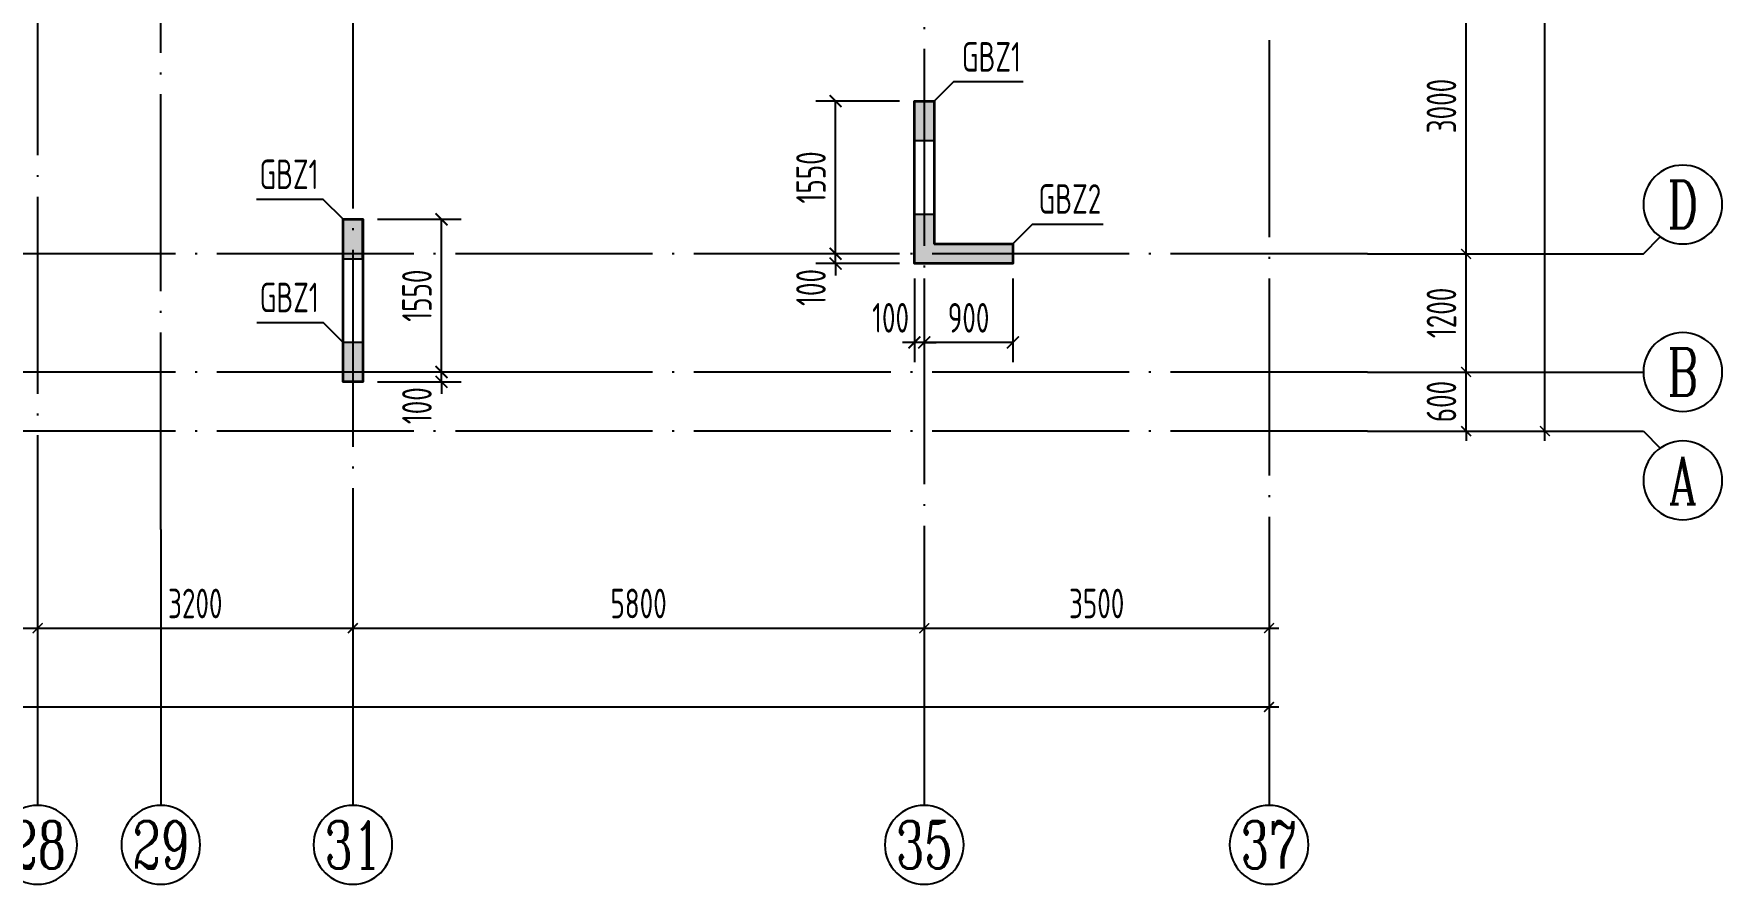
# Model space of a CAD drawing. Extents: x -812054 to 22247, y -644080 to 1003627.
# Drawn here: x -444217 to -427078, y -432960 to -424326 of the extents above; entities that cross this region are included whole.
import ezdxf
from ezdxf.enums import TextEntityAlignment as Align

# ---------------------------------------------------------------- set-up
doc = ezdxf.new("R2010")
doc.units = 0
doc.header["$LTSCALE"] = 1000
doc.linetypes.add('DOTE', pattern=[2.42, 2, -0.2, 0.02, -0.2])
doc.layers.get('0').update_dxf_attribs({"linetype": 'CONTINUOUS'})
doc.layers.get('DEFPOINTS').update_dxf_attribs({"linetype": 'CONTINUOUS'})
for name, color, linetype in [('A-AXIS', 1, 'CONTINUOUS'), ('A-DOTE', 10, 'DOTE'), ('AXIS_NUM', 7, 'CONTINUOUS'), ('S-Q墙实线', 6, 'CONTINUOUS'), ('S-Q墙标注', 3, 'CONTINUOUS'), ('S-X详图填充', 252, 'CONTINUOUS'), ('S-X详图实线', 4, 'CONTINUOUS'), ('S-Y一般标注', 3, 'CONTINUOUS'), ('S-Z柱编号', 6, 'CONTINUOUS')]:
    doc.layers.add(name, color=color, linetype=linetype)
doc.styles.add('TSSD_Axis', font='complex.shx', dxfattribs={"width": 0.7, "bigfont": 'hztxt.shx'})
doc.styles.add('TSSD_DIMENSION', font='Tssdeng.shx', dxfattribs={"width": 0.7, "bigfont": 'tssdchn.shx'})
doc.styles.add('TSSD_REIN', font='tssdeng.shx', dxfattribs={"width": 0.7, "height": 300, "bigfont": 'tssdchn.shx'})
doc.styles.add('结构文字', font='zstxt.shx', dxfattribs={"width": 0.7, "bigfont": 'zshz.shx'})
doc.dimstyles.new('STRUCK', dxfattribs={"dimtxt": 400, "dimasz": 121, "dimexe": 200, "dimexo": 150, "dimgap": 115, "dimtad": 1, "dimdec": 0, "dimdsep": 46, "dimtxsty": '结构文字', "dimblk": 'ARCHTICK', "dimcen": 400, "dimclrd": 3, "dimclre": 3, "dimclrt": 7, "dimadec": 0, "dimazin": 0, "dimtfac": 1, "dimtdec": 0, "dimtix": 1, "dimtmove": 2, "dimatfit": 3, "dimldrblk": '_DIMX', "dimfxl": 1, "dimtolj": 1, "dimtzin": 0, "dimarcsym": 0})
doc.dimstyles.new('TSSD_100_100', dxfattribs={"dimtxt": 300, "dimasz": 100, "dimexe": 100, "dimexo": 250, "dimgap": 100, "dimtad": 1, "dimdec": 0, "dimzin": 0, "dimdsep": 46, "dimtxsty": 'TSSD_DIMENSION', "dimblk": 'ARCHTICK', "dimcen": 0, "dimdle": 100, "dimclrt": 7, "dimadec": 0, "dimazin": 0, "dimtfac": 1, "dimtdec": 0, "dimtix": 1, "dimtmove": 2, "dimatfit": 3, "dimldrblk": 'ARCHTICK', "dimfxl": 1, "dimtolj": 1, "dimtzin": 0, "dimarcsym": 0})

# ---------------------------------------------------------------- blocks, each defined once
blk = doc.blocks.new('_ArchTick')
at = {"color": 0, "linetype": 'ByBlock', "const_width": 0.15}
blk.add_lwpolyline([(-0.5, -0.5), (0.5, 0.5)], dxfattribs=at)
blk = doc.blocks.new('*D179')
at = {"layer": 'DEFPOINTS', "color": 0, "transparency": 16777216}
for p in [(42100, 3600), (45300, 3600), (45300, 2600)]:
    blk.add_point(p, dxfattribs=at)
at = {"layer": 'S-Y一般标注', "color": 0, "lineweight": -2, "transparency": 16777216}
for p, q in [((42100, 3350), (42100, 2500)), ((45300, 3350), (45300, 2500)), ((42000, 2600), (45400, 2600))]:
    blk.add_line(p, q, dxfattribs=at)
at = {"layer": 'S-Y一般标注', "color": 0, "lineweight": -2, "transparency": 16777216, "xscale": 100, "yscale": 100, "zscale": 100, "rotation": 180}
blk.add_blockref('_ArchTick', (42100, 2600), dxfattribs=at)
at = {"layer": 'S-Y一般标注', "color": 0, "lineweight": -2, "transparency": 16777216, "xscale": 100, "yscale": 100, "zscale": 100}
blk.add_blockref('_ArchTick', (45300, 2600), dxfattribs=at)
at = {"layer": 'S-Y一般标注', "color": 7, "transparency": 16777216, "insert": (43700, 2850), "char_height": 300, "attachment_point": 5, "style": 'TSSD_DIMENSION'}
blk.add_mtext('\\A1;3200', dxfattribs=at)
blk = doc.blocks.new('ts_axno')
at = {"color": 0, "linetype": 'ByBlock', "lineweight": -2}
blk.add_circle((0, 0), 0.5, dxfattribs=at)
at = {"color": 0, "linetype": 'ByBlock', "lineweight": -2, "style": 'TSSD_Axis', "width": 0.7}
blk.add_attdef('A', text='', height=0.6, dxfattribs=at).set_placement((0, 0), align=Align.MIDDLE_CENTER)
blk = doc.blocks.new('*D180')
at = {"layer": 'DEFPOINTS', "color": 0, "transparency": 16777216}
for p in [(45300, 3600), (51100, 3600), (51100, 2600)]:
    blk.add_point(p, dxfattribs=at)
at = {"layer": 'S-Y一般标注', "color": 0, "lineweight": -2, "transparency": 16777216}
for p, q in [((45300, 3350), (45300, 2500)), ((51100, 3350), (51100, 2500)), ((45200, 2600), (51200, 2600))]:
    blk.add_line(p, q, dxfattribs=at)
at = {"layer": 'S-Y一般标注', "color": 0, "lineweight": -2, "transparency": 16777216, "xscale": 100, "yscale": 100, "zscale": 100, "rotation": 180}
blk.add_blockref('_ArchTick', (45300, 2600), dxfattribs=at)
at = {"layer": 'S-Y一般标注', "color": 0, "lineweight": -2, "transparency": 16777216, "xscale": 100, "yscale": 100, "zscale": 100}
blk.add_blockref('_ArchTick', (51100, 2600), dxfattribs=at)
at = {"layer": 'S-Y一般标注', "color": 7, "transparency": 16777216, "insert": (48200, 2850), "char_height": 300, "attachment_point": 5, "style": 'TSSD_DIMENSION'}
blk.add_mtext('\\A1;5800', dxfattribs=at)
blk = doc.blocks.new('*D181')
at = {"layer": 'DEFPOINTS', "color": 0, "transparency": 16777216}
for p in [(51100, 3600), (54600, 3600), (54600, 2600)]:
    blk.add_point(p, dxfattribs=at)
at = {"layer": 'S-Y一般标注', "color": 0, "lineweight": -2, "transparency": 16777216}
for p, q in [((51100, 3350), (51100, 2500)), ((54600, 3350), (54600, 2500)), ((51000, 2600), (54700, 2600))]:
    blk.add_line(p, q, dxfattribs=at)
at = {"layer": 'S-Y一般标注', "color": 0, "lineweight": -2, "transparency": 16777216, "xscale": 100, "yscale": 100, "zscale": 100, "rotation": 180}
blk.add_blockref('_ArchTick', (51100, 2600), dxfattribs=at)
at = {"layer": 'S-Y一般标注', "color": 0, "lineweight": -2, "transparency": 16777216, "xscale": 100, "yscale": 100, "zscale": 100}
blk.add_blockref('_ArchTick', (54600, 2600), dxfattribs=at)
at = {"layer": 'S-Y一般标注', "color": 7, "transparency": 16777216, "insert": (52850, 2850), "char_height": 300, "attachment_point": 5, "style": 'TSSD_DIMENSION'}
blk.add_mtext('\\A1;3500', dxfattribs=at)
blk = doc.blocks.new('*D182')
at = {"layer": 'DEFPOINTS', "color": 0, "transparency": 16777216}
for p in [(4600, 3600), (54600, 3600), (54600, 1800)]:
    blk.add_point(p, dxfattribs=at)
at = {"layer": 'S-Y一般标注', "color": 0, "lineweight": -2, "transparency": 16777216}
for p, q in [((4600, 3350), (4600, 1700)), ((54600, 3350), (54600, 1700)), ((4500, 1800), (54700, 1800))]:
    blk.add_line(p, q, dxfattribs=at)
at = {"layer": 'S-Y一般标注', "color": 0, "lineweight": -2, "transparency": 16777216, "xscale": 100, "yscale": 100, "zscale": 100, "rotation": 180}
blk.add_blockref('_ArchTick', (4600, 1800), dxfattribs=at)
at = {"layer": 'S-Y一般标注', "color": 0, "lineweight": -2, "transparency": 16777216, "xscale": 100, "yscale": 100, "zscale": 100}
blk.add_blockref('_ArchTick', (54600, 1800), dxfattribs=at)
at = {"layer": 'S-Y一般标注', "color": 7, "transparency": 16777216, "insert": (29600, 2050), "char_height": 300, "attachment_point": 5, "style": 'TSSD_DIMENSION'}
blk.add_mtext('\\A1;50000', dxfattribs=at)
blk = doc.blocks.new('*D186')
at = {"layer": 'DEFPOINTS', "color": 0, "transparency": 16777216}
for p in [(38900, 3600), (42100, 3600), (42100, 2600)]:
    blk.add_point(p, dxfattribs=at)
at = {"layer": 'S-Y一般标注', "color": 0, "lineweight": -2, "transparency": 16777216}
for p, q in [((38900, 3350), (38900, 2500)), ((42100, 3350), (42100, 2500)), ((38800, 2600), (42200, 2600))]:
    blk.add_line(p, q, dxfattribs=at)
at = {"layer": 'S-Y一般标注', "color": 0, "lineweight": -2, "transparency": 16777216, "xscale": 100, "yscale": 100, "zscale": 100, "rotation": 180}
blk.add_blockref('_ArchTick', (38900, 2600), dxfattribs=at)
at = {"layer": 'S-Y一般标注', "color": 0, "lineweight": -2, "transparency": 16777216, "xscale": 100, "yscale": 100, "zscale": 100}
blk.add_blockref('_ArchTick', (42100, 2600), dxfattribs=at)
at = {"layer": 'S-Y一般标注', "color": 7, "transparency": 16777216, "insert": (40500, 2850), "char_height": 300, "attachment_point": 5, "style": 'TSSD_DIMENSION'}
blk.add_mtext('\\A1;3200', dxfattribs=at)
blk = doc.blocks.new('*D187')
at = {"layer": 'DEFPOINTS', "color": 0, "transparency": 16777216}
for p in [(55600, 5200), (56600, 5200), (55600, 4600)]:
    blk.add_point(p, dxfattribs=at)
at = {"layer": 'S-Y一般标注', "color": 0, "lineweight": -2, "transparency": 16777216}
for p, q in [((55850, 5200), (56700, 5200)), ((56600, 5200), (56600, 5300)), ((56600, 4600), (56600, 5200)), ((55850, 4600), (56700, 4600)), ((56600, 4600), (56600, 4500))]:
    blk.add_line(p, q, dxfattribs=at)
at = {"layer": 'S-Y一般标注', "color": 0, "lineweight": -2, "transparency": 16777216, "xscale": 100, "yscale": 100, "zscale": 100}
for p, rotation in [((56600, 5200), 270), ((56600, 4600), 90)]:
    blk.add_blockref('_ArchTick', p, dxfattribs=dict(at, rotation=rotation))
at = {"layer": 'S-Y一般标注', "color": 7, "transparency": 16777216, "insert": (56350, 4900), "char_height": 300, "attachment_point": 5, "rotation": 90, "style": 'TSSD_DIMENSION'}
blk.add_mtext('\\A1;600', dxfattribs=at)
blk = doc.blocks.new('*D193')
at = {"layer": 'DEFPOINTS', "color": 0, "transparency": 16777216}
for p in [(55600, 17150), (57400, 17150), (55600, 4600)]:
    blk.add_point(p, dxfattribs=at)
at = {"layer": 'S-Y一般标注', "color": 0, "lineweight": -2, "transparency": 16777216}
for p, q in [((55850, 17150), (57500, 17150)), ((57400, 4500), (57400, 17250)), ((55850, 4600), (57500, 4600))]:
    blk.add_line(p, q, dxfattribs=at)
at = {"layer": 'S-Y一般标注', "color": 0, "lineweight": -2, "transparency": 16777216, "xscale": 100, "yscale": 100, "zscale": 100}
for p, rotation in [((57400, 17150), 90), ((57400, 4600), 270)]:
    blk.add_blockref('_ArchTick', p, dxfattribs=dict(at, rotation=rotation))
at = {"layer": 'S-Y一般标注', "color": 7, "transparency": 16777216, "insert": (57150, 10875), "char_height": 300, "attachment_point": 5, "rotation": 90, "style": 'TSSD_DIMENSION'}
blk.add_mtext('\\A1;12550', dxfattribs=at)
blk = doc.blocks.new('*D195')
at = {"layer": 'DEFPOINTS', "color": 0, "transparency": 16777216}
for p in [(55600, 6400), (56600, 6400), (55600, 5200)]:
    blk.add_point(p, dxfattribs=at)
at = {"layer": 'S-Y一般标注', "color": 0, "lineweight": -2, "transparency": 16777216}
for p, q in [((55850, 6400), (56700, 6400)), ((56600, 5100), (56600, 6500)), ((55850, 5200), (56700, 5200))]:
    blk.add_line(p, q, dxfattribs=at)
at = {"layer": 'S-Y一般标注', "color": 0, "lineweight": -2, "transparency": 16777216, "xscale": 100, "yscale": 100, "zscale": 100}
for p, rotation in [((56600, 6400), 90), ((56600, 5200), 270)]:
    blk.add_blockref('_ArchTick', p, dxfattribs=dict(at, rotation=rotation))
at = {"layer": 'S-Y一般标注', "color": 7, "transparency": 16777216, "insert": (56350, 5800), "char_height": 300, "attachment_point": 5, "rotation": 90, "style": 'TSSD_DIMENSION'}
blk.add_mtext('\\A1;1200', dxfattribs=at)
blk = doc.blocks.new('*D196')
at = {"layer": 'DEFPOINTS', "color": 0, "transparency": 16777216}
for p in [(55600, 9400), (56600, 9400), (55600, 6400)]:
    blk.add_point(p, dxfattribs=at)
at = {"layer": 'S-Y一般标注', "color": 0, "lineweight": -2, "transparency": 16777216}
for p, q in [((56600, 6300), (56600, 9500)), ((55850, 9400), (56700, 9400)), ((55850, 6400), (56700, 6400))]:
    blk.add_line(p, q, dxfattribs=at)
at = {"layer": 'S-Y一般标注', "color": 0, "lineweight": -2, "transparency": 16777216, "xscale": 100, "yscale": 100, "zscale": 100}
for p, rotation in [((56600, 9400), 90), ((56600, 6400), 270)]:
    blk.add_blockref('_ArchTick', p, dxfattribs=dict(at, rotation=rotation))
at = {"layer": 'S-Y一般标注', "color": 7, "transparency": 16777216, "insert": (56350, 7900), "char_height": 300, "attachment_point": 5, "rotation": 90, "style": 'TSSD_DIMENSION'}
blk.add_mtext('\\A1;3000', dxfattribs=at)
blk = doc.blocks.new('*D2196')
at = {"layer": 'DEFPOINTS', "color": 0, "transparency": 16777216}
for p in [(-436078, -426560), (-435278, -426560), (-435278, -426660)]:
    blk.add_point(p, dxfattribs=at)
at = {"layer": 'S-Q墙标注', "color": 3, "lineweight": -2, "transparency": 16777216}
for p, q in [((-435428, -426560), (-436278, -426560)), ((-436078, -426560), (-436078, -426439)), ((-436078, -426660), (-436078, -426560)), ((-435428, -426660), (-436278, -426660)), ((-436078, -426660), (-436078, -426781))]:
    blk.add_line(p, q, dxfattribs=at)
at = {"layer": 'S-Q墙标注', "color": 3, "lineweight": -2, "transparency": 16777216, "xscale": 121, "yscale": 121, "zscale": 121}
for p, rotation in [((-436078, -426560), 270), ((-436078, -426660), 90)]:
    blk.add_blockref('_ArchTick', p, dxfattribs=dict(at, rotation=rotation))
at = {"layer": 'S-Q墙标注', "color": 7, "transparency": 16777216, "insert": (-436328, -426902), "char_height": 300, "attachment_point": 5, "rotation": 90, "style": 'TSSD_REIN'}
blk.add_mtext('\\A1;100', dxfattribs=at)
blk = doc.blocks.new('_DIMX')
blk.add_line((-150, 0), (150, 0))
at = {"const_width": 50}
blk.add_lwpolyline([(-70, -70), (70, 70)], dxfattribs=at)
blk = doc.blocks.new('*D2197')
at = {"layer": 'DEFPOINTS', "color": 0, "transparency": 16777216}
for p in [(-436078, -425010), (-435278, -425010), (-435278, -426560)]:
    blk.add_point(p, dxfattribs=at)
at = {"layer": 'S-Q墙标注', "color": 3, "lineweight": -2, "transparency": 16777216}
for p, q in [((-435428, -425010), (-436278, -425010)), ((-436078, -426560), (-436078, -425010)), ((-435428, -426560), (-436278, -426560))]:
    blk.add_line(p, q, dxfattribs=at)
at = {"layer": 'S-Q墙标注', "color": 3, "lineweight": -2, "transparency": 16777216, "xscale": 121, "yscale": 121, "zscale": 121}
for p, rotation in [((-436078, -425010), 90), ((-436078, -426560), 270)]:
    blk.add_blockref('_ArchTick', p, dxfattribs=dict(at, rotation=rotation))
at = {"layer": 'S-Q墙标注', "color": 7, "transparency": 16777216, "insert": (-436328, -425785), "char_height": 300, "attachment_point": 5, "rotation": 90, "style": 'TSSD_REIN'}
blk.add_mtext('\\A1;1550', dxfattribs=at)
blk = doc.blocks.new('*D2198')
at = {"layer": 'DEFPOINTS', "color": 0, "transparency": 16777216}
for p in [(-435178, -426660), (-434278, -426660), (-435178, -427460)]:
    blk.add_point(p, dxfattribs=at)
at = {"layer": 'S-Q墙标注', "color": 3, "lineweight": -2, "transparency": 16777216}
for p, q in [((-435178, -426810), (-435178, -427660)), ((-434278, -426810), (-434278, -427660)), ((-434278, -427460), (-435178, -427460))]:
    blk.add_line(p, q, dxfattribs=at)
at = {"layer": 'S-Q墙标注', "color": 3, "lineweight": -2, "transparency": 16777216, "xscale": 121, "yscale": 121, "zscale": 121, "rotation": 180}
blk.add_blockref('_ArchTick', (-435178, -427460), dxfattribs=at)
at = {"layer": 'S-Q墙标注', "color": 3, "lineweight": -2, "transparency": 16777216, "xscale": 121, "yscale": 121, "zscale": 121}
blk.add_blockref('_ArchTick', (-434278, -427460), dxfattribs=at)
at = {"layer": 'S-Q墙标注', "color": 7, "transparency": 16777216, "insert": (-434728, -427210), "char_height": 300, "attachment_point": 5, "style": 'TSSD_REIN'}
blk.add_mtext('\\A1;900', dxfattribs=at)
blk = doc.blocks.new('*D2199')
at = {"layer": 'DEFPOINTS', "color": 0, "transparency": 16777216}
for p in [(-435278, -426660), (-435178, -426660), (-435278, -427460)]:
    blk.add_point(p, dxfattribs=at)
at = {"layer": 'S-Q墙标注', "color": 3, "lineweight": -2, "transparency": 16777216}
for p, q in [((-435278, -426810), (-435278, -427660)), ((-435178, -426810), (-435178, -427660)), ((-435278, -427460), (-435399, -427460)), ((-435178, -427460), (-435278, -427460)), ((-435178, -427460), (-435057, -427460))]:
    blk.add_line(p, q, dxfattribs=at)
at = {"layer": 'S-Q墙标注', "color": 3, "lineweight": -2, "transparency": 16777216, "xscale": 121, "yscale": 121, "zscale": 121}
blk.add_blockref('_ArchTick', (-435278, -427460), dxfattribs=at)
at = {"layer": 'S-Q墙标注', "color": 3, "lineweight": -2, "transparency": 16777216, "xscale": 121, "yscale": 121, "zscale": 121, "rotation": 180}
blk.add_blockref('_ArchTick', (-435178, -427460), dxfattribs=at)
at = {"layer": 'S-Q墙标注', "color": 7, "transparency": 16777216, "insert": (-435520, -427210), "char_height": 300, "attachment_point": 5, "style": 'TSSD_REIN'}
blk.add_mtext('\\A1;100', dxfattribs=at)
blk = doc.blocks.new('*D2200')
at = {"layer": 'DEFPOINTS', "color": 0, "transparency": 16777216}
for p in [(-440878, -427760), (-440078, -427760), (-440878, -427860)]:
    blk.add_point(p, dxfattribs=at)
at = {"layer": 'S-Q墙标注', "color": 3, "lineweight": -2, "transparency": 16777216}
for p, q in [((-440728, -427760), (-439878, -427760)), ((-440078, -427760), (-440078, -427639)), ((-440078, -427860), (-440078, -427760)), ((-440728, -427860), (-439878, -427860)), ((-440078, -427860), (-440078, -427981))]:
    blk.add_line(p, q, dxfattribs=at)
at = {"layer": 'S-Q墙标注', "color": 3, "lineweight": -2, "transparency": 16777216, "xscale": 121, "yscale": 121, "zscale": 121}
for p, rotation in [((-440078, -427760), 270), ((-440078, -427860), 90)]:
    blk.add_blockref('_ArchTick', p, dxfattribs=dict(at, rotation=rotation))
at = {"layer": 'S-Q墙标注', "color": 7, "transparency": 16777216, "insert": (-440328, -428102), "char_height": 300, "attachment_point": 5, "rotation": 90, "style": 'TSSD_REIN'}
blk.add_mtext('\\A1;100', dxfattribs=at)
blk = doc.blocks.new('*D2201')
at = {"layer": 'DEFPOINTS', "color": 0, "transparency": 16777216}
for p in [(-440878, -426210), (-440078, -426210), (-440878, -427760)]:
    blk.add_point(p, dxfattribs=at)
at = {"layer": 'S-Q墙标注', "color": 3, "lineweight": -2, "transparency": 16777216}
for p, q in [((-440728, -426210), (-439878, -426210)), ((-440078, -427760), (-440078, -426210)), ((-440728, -427760), (-439878, -427760))]:
    blk.add_line(p, q, dxfattribs=at)
at = {"layer": 'S-Q墙标注', "color": 3, "lineweight": -2, "transparency": 16777216, "xscale": 121, "yscale": 121, "zscale": 121}
for p, rotation in [((-440078, -426210), 90), ((-440078, -427760), 270)]:
    blk.add_blockref('_ArchTick', p, dxfattribs=dict(at, rotation=rotation))
at = {"layer": 'S-Q墙标注', "color": 7, "transparency": 16777216, "insert": (-440328, -426985), "char_height": 300, "attachment_point": 5, "rotation": 90, "style": 'TSSD_REIN'}
blk.add_mtext('\\A1;1550', dxfattribs=at)
blk = doc.blocks.new('20210726.16395156')
at = {"layer": 'A-AXIS'}
for p, q in [((58400, 6400), (58571.6, 6571.7)), ((55600, 6400), (58400, 6400)), ((55600, 5200), (58400, 5200)), ((55600, 4600), (58400, 4600)), ((58400, 4600), (58571.6, 4428.4)), ((42100, 3600), (42100, 800)), ((43350, 3600.3), (43350, 800.3)), ((45300, 3600), (45300, 800)), ((51100, 3600), (51100, 800)), ((54600, 3600), (54600, 800))]:
    blk.add_line(p, q, dxfattribs=at)
at = {"layer": 'A-DOTE'}
for p, q in [((54600, 18249.9), (54600, 3600)), ((45299.8, 13700), (45300, 3600)), ((43350, 3600.2), (43350, 11500)), ((51100, 10900), (51100, 3600)), ((42100, 9400), (42100, 3600)), ((55600, 6400), (3600, 6400)), ((55600, 5200), (3600, 5200)), ((55600, 4600), (3600, 4600))]:
    blk.add_line(p, q, dxfattribs=at)
at = {"layer": 'A-AXIS'}
ref = blk.add_blockref('ts_axno', (58800, 6900), dxfattribs=dict(at, xscale=-800, yscale=800, zscale=800, rotation=180))
ref.add_attrib('C', 'D', dxfattribs={"layer": 'AXIS_NUM', "height": 480, "style": 'TSSD_Axis', "width": 0.7}).set_placement((58800, 6900), align=Align.MIDDLE_CENTER)
ref = blk.add_blockref('ts_axno', (58800, 5200), dxfattribs=dict(at, xscale=-800, yscale=800, zscale=800))
ref.add_attrib('A', 'B', dxfattribs={"layer": 'AXIS_NUM', "height": 480, "style": 'TSSD_Axis', "width": 0.7}).set_placement((58800, 5200), align=Align.MIDDLE_CENTER)
ref = blk.add_blockref('ts_axno', (58800, 4100), dxfattribs=dict(at, xscale=-800, yscale=800, zscale=800))
ref.add_attrib('F', 'A', dxfattribs={"layer": 'AXIS_NUM', "height": 480, "style": 'TSSD_Axis', "width": 0.7}).set_placement((58800, 4100), align=Align.MIDDLE_CENTER)
ref = blk.add_blockref('ts_axno', (42100, 400), dxfattribs=dict(at, xscale=-800, yscale=800, zscale=800, rotation=180))
ref.add_attrib('19', '28', dxfattribs={"layer": 'AXIS_NUM', "height": 480, "style": 'TSSD_Axis', "width": 0.7}).set_placement((42100, 400), align=Align.MIDDLE_CENTER)
ref = blk.add_blockref('ts_axno', (43350, 400.3), dxfattribs=dict(at, xscale=-800, yscale=800, zscale=800, rotation=180))
ref.add_attrib('5', '29', dxfattribs={"layer": 'AXIS_NUM', "height": 480, "style": 'TSSD_Axis', "width": 0.7}).set_placement((43350, 400.3), align=Align.MIDDLE_CENTER)
ref = blk.add_blockref('ts_axno', (45300, 400), dxfattribs=dict(at, xscale=-800, yscale=800, zscale=800, rotation=180))
ref.add_attrib('19', '31', dxfattribs={"layer": 'AXIS_NUM', "height": 480, "style": 'TSSD_Axis', "width": 0.7}).set_placement((45300, 400), align=Align.MIDDLE_CENTER)
ref = blk.add_blockref('ts_axno', (51100, 400), dxfattribs=dict(at, xscale=-800, yscale=800, zscale=800, rotation=180))
ref.add_attrib('22', '35', dxfattribs={"layer": 'AXIS_NUM', "height": 480, "style": 'TSSD_Axis', "width": 0.7}).set_placement((51100, 400), align=Align.MIDDLE_CENTER)
ref = blk.add_blockref('ts_axno', (54600, 400), dxfattribs=dict(at, xscale=-800, yscale=800, zscale=800, rotation=180))
ref.add_attrib('23', '37', dxfattribs={"layer": 'AXIS_NUM', "height": 480, "style": 'TSSD_Axis', "width": 0.7}).set_placement((54600, 400), align=Align.MIDDLE_CENTER)
at = {"layer": 'S-Y一般标注'}
for base, p1, p2, picture, middle in [((57400, 17150), (55600, 4600), (55600, 17150), '*D193', (57150, 10875)), ((56600, 9400), (55600, 6400), (55600, 9400), '*D196', (56350, 7900)), ((56600, 6400), (55600, 5200), (55600, 6400), '*D195', (56350, 5800)), ((56600, 5200), (55600, 4600), (55600, 5200), '*D187', (56350, 4900))]:
    dim = blk.add_linear_dim(base=base, p1=p1, p2=p2, angle=90, dimstyle='TSSD_100_100', dxfattribs=at)
    dim.commit()
    dim.dimension.update_dxf_attribs({"geometry": picture, "text_midpoint": middle})
for base, p1, p2, picture, middle in [((54600, 1800), (4600, 3600), (54600, 3600), '*D182', (29600, 2050)), ((42100, 2600.1), (38900, 3600.1), (42100, 3600.1), '*D186', (40500, 2850.1)), ((45300, 2600.1), (42100, 3600.1), (45300, 3600.1), '*D179', (43700, 2850.1)), ((51100, 2600), (45300, 3600), (51100, 3600), '*D180', (48200, 2850)), ((54600, 2600), (51100, 3600), (54600, 3600), '*D181', (52850, 2850))]:
    dim = blk.add_linear_dim(base=base, p1=p1, p2=p2, dimstyle='TSSD_100_100', dxfattribs=at)
    dim.commit()
    dim.dimension.update_dxf_attribs({"geometry": picture, "text_midpoint": middle})

msp = doc.modelspace()

# ---------------------------------------------------------------- hatches: boundary and pattern name
at = {"layer": 'S-X详图填充'}
h = msp.add_hatch(color=256, dxfattribs=at)
h.dxf.hatch_style = 1
h.paths.add_polyline_path([(-435277.99, -425410.15), (-435077.99, -425410.15), (-435077.99, -425010.15), (-435277.99, -425010.15)])
h = msp.add_hatch(color=256, dxfattribs=at)
h.dxf.hatch_style = 1
h.paths.add_polyline_path([(-441080.48, -426610.15), (-440880.48, -426610.15), (-440880.48, -426210.15), (-441080.48, -426210.15)])
h = msp.add_hatch(color=256, dxfattribs=at)
h.dxf.hatch_style = 1
h.paths.add_polyline_path([(-435077.99, -426160.15), (-435277.99, -426160.15), (-435277.99, -426660.15), (-434277.99, -426660.15), (-434277.99, -426460.15), (-435077.99, -426460.15)])
h = msp.add_hatch(color=256, dxfattribs=at)
h.dxf.hatch_style = 1
h.paths.add_polyline_path([(-441077.96, -427860.15), (-440877.96, -427860.15), (-440877.96, -427460.15), (-441077.96, -427460.15)])

# ---------------------------------------------------------------- linework, layer by layer
at = {"layer": 'S-Q墙实线', "lineweight": 35}
msp.add_lwpolyline([(-435077.97, -426460.15), (-434277.96, -426460.15), (-434277.96, -426660.15), (-435277.97, -426660.15), (-435277.97, -425010.15), (-435077.97, -425010.15)], close=True, dxfattribs=at)
for points in [[(-441078, -426560.14), (-441077.97, -426210.15), (-440877.97, -426210.17), (-440878, -426560.15)], [(-440878, -426560.15), (-440877.97, -427860.15), (-441077.97, -427860.16), (-441078, -426560.15)]]:
    msp.add_lwpolyline(points, dxfattribs=at)
at = {"layer": 'S-X详图实线'}
for points in [[(-435277.99, -425410.15), (-435077.99, -425410.15), (-435077.99, -425010.15), (-435277.99, -425010.15), (-435277.99, -425410.15)], [(-441080.48, -426610.15), (-440880.48, -426610.15), (-440880.48, -426210.15), (-441080.48, -426210.15), (-441080.48, -426610.15)], [(-435077.99, -426160.15), (-435277.99, -426160.15), (-435277.99, -426660.15), (-434277.99, -426660.15), (-434277.99, -426460.15), (-435077.99, -426460.15), (-435077.99, -426160.15)], [(-441077.96, -427860.15), (-440877.96, -427860.15), (-440877.96, -427460.15), (-441077.96, -427460.15), (-441077.96, -427860.15)]]:
    msp.add_lwpolyline(points, close=True, dxfattribs=at)
at = {"layer": 'S-Z柱编号', "color": 7}
for points in [[(-435077.96, -425010.15), (-434877.96, -424810.15), (-434174.09, -424810.15)], [(-441077.96, -426210.15), (-441277.96, -426010.15), (-441956.57, -426010.15)], [(-434277.96, -426460.15), (-434077.96, -426260.15), (-433362.75, -426260.15)], [(-441075.45, -427460.15), (-441275.45, -427260.15), (-441954.05, -427260.15)]]:
    msp.add_lwpolyline(points, dxfattribs=at)

# ---------------------------------------------------------------- block references
at = {"layer": 'A-DOTE'}
msp.add_blockref('20210726.16395156', (-486277.95, -432960.19), dxfattribs=at)

# ---------------------------------------------------------------- texts
at = {"layer": 'S-Z柱编号', "color": 7, "style": 'TSSD_REIN', "width": 0.7}
for s, p in [('GBZ1', (-434796.33, -424800.86)), ('GBZ1', (-441926.48, -425993.4)), ('GBZ2', (-434017.76, -426243.3)), ('GBZ1', (-441923.97, -427243.4))]:
    msp.add_text(s, height=300, dxfattribs=at).set_placement(p, align=Align.BOTTOM_LEFT)

# ---------------------------------------------------------------- dimensions: what is measured, and where the dimension line sits
at = {"layer": 'S-Q墙标注'}
for base, p1, p2, angle, picture, middle in [((-436077.96, -425010.15), (-435277.96, -426560.15), (-435277.96, -425010.15), 90, '*D2197', (-436327.96, -425785.15)), ((-440077.96, -426210.15), (-440877.96, -427760.15), (-440877.96, -426210.15), 90, '*D2201', (-440327.96, -426985.15)), ((-435177.95, -427460.15), (-434277.96, -426660.15), (-435177.95, -426660.15), 180, '*D2198', (-434727.96, -427210.15))]:
    dim = msp.add_linear_dim(base=base, p1=p1, p2=p2, angle=angle, dimstyle='STRUCK', override={"dimtxt": 300, "dimgap": 100, "dimtxsty": 'TSSD_REIN'}, dxfattribs=at)
    dim.commit()
    dim.dimension.update_dxf_attribs({"geometry": picture, "text_midpoint": middle})
for base, p1, p2, angle, picture, middle in [((-436077.96, -426560.15), (-435277.96, -426660.15), (-435277.96, -426560.15), 90, '*D2196', (-436327.96, -426902.07)), ((-435277.96, -427460.15), (-435177.95, -426660.15), (-435277.96, -426660.15), 180, '*D2199', (-435519.88, -427210.15)), ((-440077.96, -427760.15), (-440877.96, -427860.15), (-440877.96, -427760.15), 90, '*D2200', (-440327.96, -428102.08))]:
    dim = msp.add_linear_dim(base=base, p1=p1, p2=p2, angle=angle, dimstyle='STRUCK', override={"dimtxt": 300, "dimgap": 100, "dimtxsty": 'TSSD_REIN'}, dxfattribs=at)
    dim.commit()
    dim.dimension.update_dxf_attribs({"geometry": picture, "text_midpoint": middle, "dimtype": 160})

doc.saveas('drawing.dxf')
